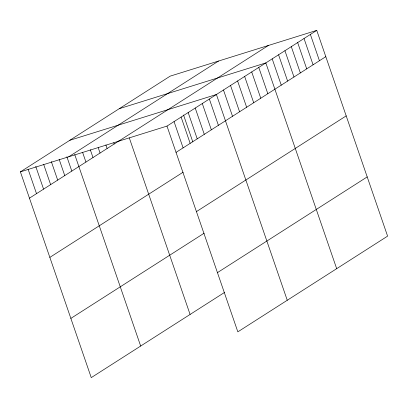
<?xml version="1.0" encoding="UTF-8"?>
<svg xmlns="http://www.w3.org/2000/svg" width="408" height="408" viewBox="0 0 408 408"><rect width="100%" height="100%" fill="white"/><g stroke="black" fill="none" stroke-linecap="round" stroke-linejoin="round"><path stroke-width="0.61" d="M224.568 292.414L91.249 377.624L20.4 171.87L170.161 76.148L316.751 30.376L387.6 236.13L237.839 331.852L166.989 126.097L316.751 30.376M68.773 156.764L218.54 61.042M29.453 198.161L119.722 140.459M118.616 141.204L268.377 45.482M176.042 152.388L325.803 56.666M49.842 257.382L183.166 172.171M196.432 211.609L346.198 115.887M70.854 318.398L204.173 233.187M217.444 272.631L367.205 176.909M119.243 108.691L265.832 62.924L336.682 268.678M69.824 140.281L216.413 94.508L287.257 300.268M20.4 171.87L166.989 126.097M310.386 34.445L319.439 60.736M304.021 38.51L313.074 64.801M297.656 42.58L306.709 68.87M291.292 46.65L300.344 72.94M284.927 50.714L293.979 77.005M278.562 54.784L287.615 81.075M272.197 58.854L281.25 85.144M258.774 67.432L267.827 93.723M251.71 71.946L260.763 98.236M244.652 76.459L253.705 102.75M237.594 80.973L246.646 107.263M230.53 85.486L239.583 111.777M223.472 89.995L232.524 116.285M209.35 99.022L218.402 125.312M202.291 103.535L211.344 129.826M195.228 108.049L204.281 134.339M188.17 112.562L197.222 138.847M183.544 115L192.811 141.918M181.111 117.071L190.164 143.361M174.048 121.584L183.1 147.874M129.326 137.97L190.092 314.446M113.766 142.81L114.174 144.009M105.881 144.937L107.115 148.517M98.206 147.655L100.057 153.031M90.321 149.777L92.993 157.544M82.64 152.495L85.935 162.058M74.761 154.622L140.668 346.035M66.876 156.743L71.813 171.085M59.201 159.462L64.755 175.593M51.316 161.583L57.691 180.106M43.641 164.307L50.633 184.62M35.756 166.428L43.574 189.134M28.075 169.147L36.511 193.647"/></g></svg>
